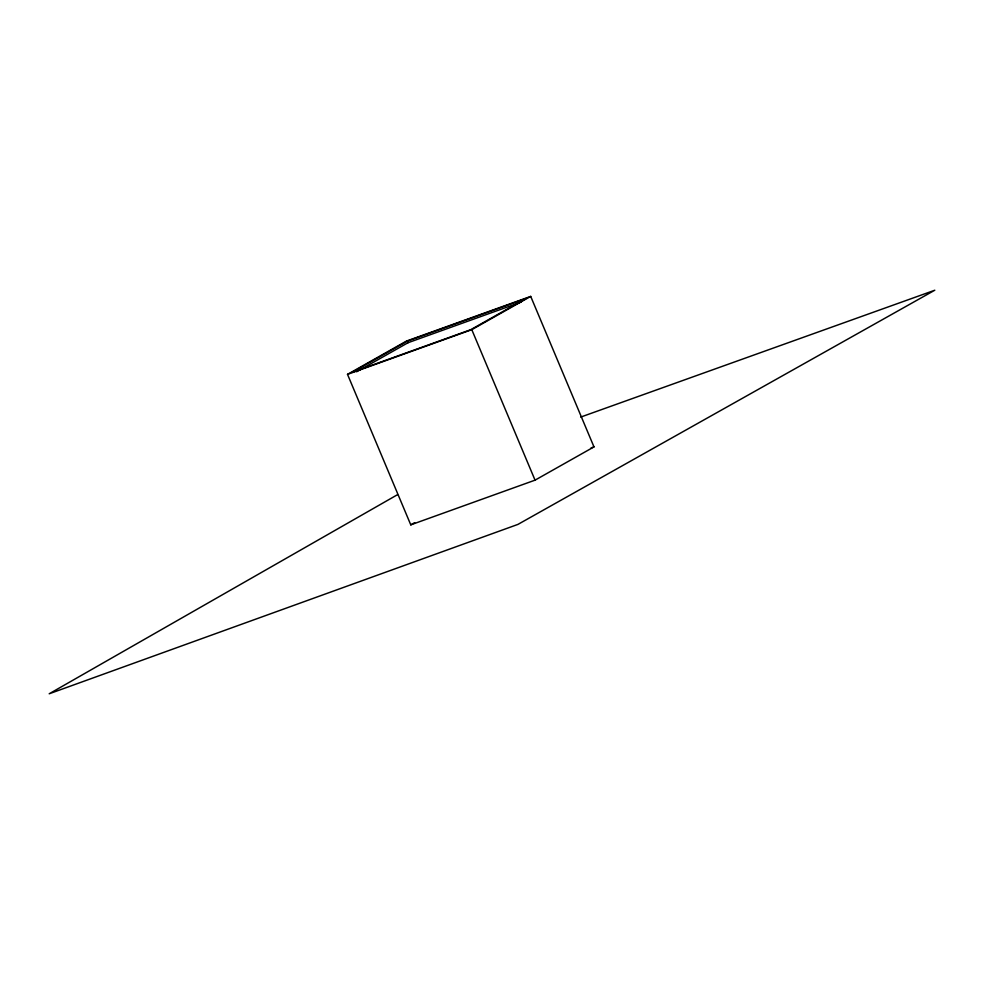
<?xml version="1.0" encoding="UTF-8"?>
<svg xmlns="http://www.w3.org/2000/svg" width="984" height="984" viewBox="0 0 984 984"><rect width="100%" height="100%" fill="white"/><g stroke="black" fill="none" stroke-linecap="round" stroke-linejoin="round"><path stroke-width="1.48" d="M397.487 494.694L49.2 693.781L517.941 524.398L934.8 290.219L580.708 417.081M347.512 374.363L406.429 341.091L530.708 296.405L593.979 446.896L535.05 480.155L410.771 524.853L347.512 374.363L471.791 329.665L530.708 296.405M407.413 341.104L351.964 372.419L470.709 329.714L526.157 298.41L407.413 341.104L408.077 342.703L356.589 371.78M410.771 524.853L414.694 522.639M408.077 342.703L521.102 302.063M591.089 447.929L593.979 446.896M471.791 329.665L535.05 480.155"/></g></svg>
